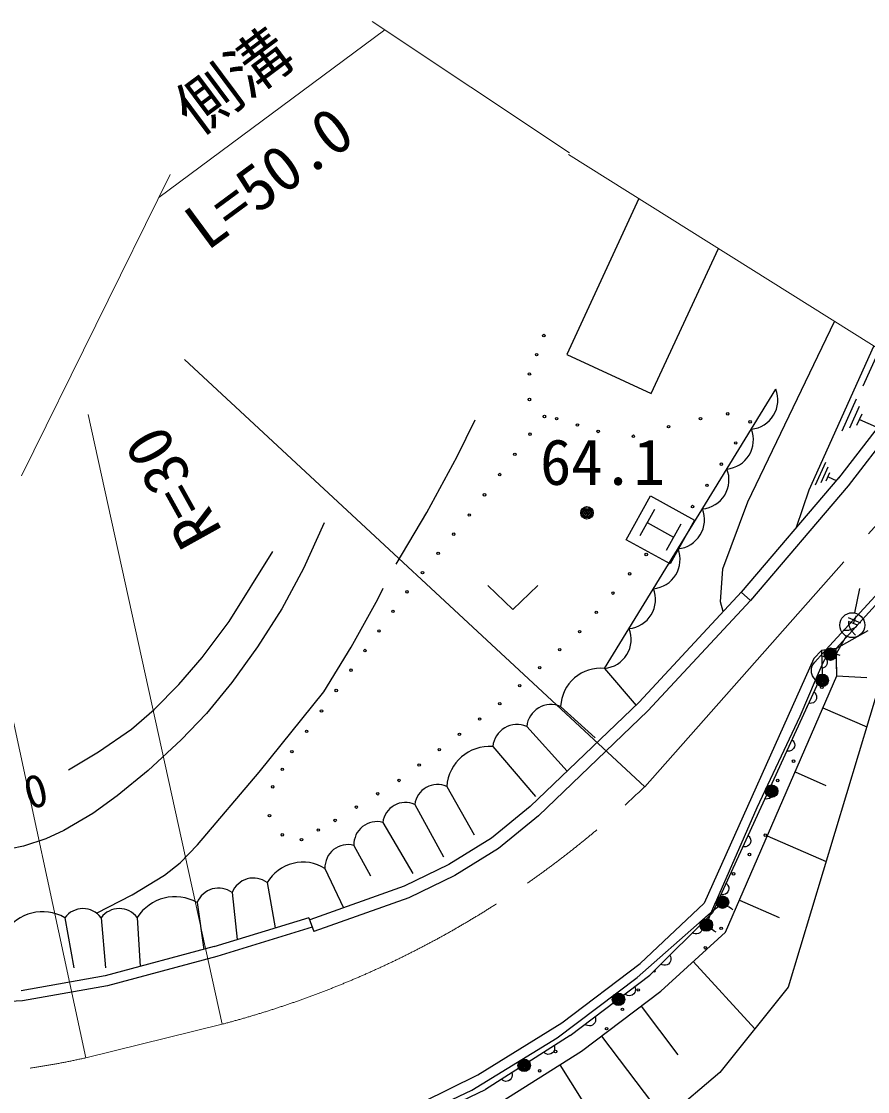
# Model space of a CAD drawing. Units: millimetres, scale not verified. Extents: x 40000 to 680000, y 20000 to 380000.
# Drawn here: x 511361 to 545163, y 270025 to 312784 of the extents above; entities that cross this region are included whole.
import ezdxf
from ezdxf.enums import TextEntityAlignment as Align

# ---------------------------------------------------------------- set-up
doc = ezdxf.new("R2010")
doc.units = ezdxf.units.MM
doc.header["$LTSCALE"] = 1000
doc.linetypes.add('CHAIN', pattern=[18.5, 12, -1.5, 3.5, -1.5])
for name, color, linetype, lineweight in [('M-BGD', 7, 'Continuous', 25), ('M-BMK', 2, 'CHAIN', 13), ('M-BMK-HTXT', 7, 'Continuous', 13), ('M-BMK-LINE', 2, 'Continuous', 13)]:
    doc.layers.add(name, color=color, linetype=linetype, lineweight=lineweight)
doc.styles.add('ＭＳ ゴシック', font='')
doc.styles.get('ＭＳ ゴシック').set_extended_font_data('MS Gothic')

msp = doc.modelspace()

# ---------------------------------------------------------------- linework, layer by layer
at = {"layer": 'M-BGD'}
for p, q in [((536027, 305706), (533148, 299480)), ((536522, 297919), (539201, 303712)), ((540376, 293589), (543838, 300799)), ((542831, 294068), (545417, 299807)), ((544988, 298227), (545686, 299777)), ((533148, 299480), (536522, 297919)), ((547200, 298687), (543995, 294537)), ((534658, 286932), (541498, 298086)), ((547606, 298432), (544390, 294231)), ((544145, 296424), (544720, 297700)), ((544832, 297404), (544441, 296536)), ((528762, 295397), (529491, 296863)), ((544737, 296648), (544944, 297108)), ((544841, 296878), (545504, 296579)), ((527554, 293157), (528762, 295397)), ((543086, 294268), (543497, 295179)), ((543577, 294968), (543298, 294348)), ((543509, 294428), (543657, 294756)), ((544010, 294556), (540110, 289977)), ((544390, 294231), (540491, 289653)), ((543583, 294592), (543914, 294443)), ((535523, 292077), (536493, 293826)), ((536493, 293826), (538242, 292855)), ((542320, 292571), (542831, 294068)), ((539386, 290914), (540376, 293589)), ((526328, 291093), (527554, 293157)), ((536649, 293282), (536067, 292233)), ((523450, 292754), (522623, 290931)), ((536358, 292757), (537407, 292175)), ((537698, 292700), (537116, 291650)), ((538242, 292855), (537272, 291107)), ((537272, 291107), (535523, 292077)), ((519664, 288806), (521408, 291604)), ((522623, 290931), (521766, 289313)), ((539284, 289587), (539386, 290914)), ((543903, 287731), (546425, 290505)), ((525602, 289703), (525811, 290134)), ((529991, 290248), (530992, 289289)), ((530992, 289289), (531991, 290249)), ((540125, 289993), (536032, 285586)), ((540110, 289977), (540491, 289653)), ((544651, 289151), (544849, 290131)), ((524538, 287777), (525602, 289703)), ((540491, 289653), (536388, 285235)), ((539395, 289208), (539284, 289587)), ((521766, 289313), (520795, 287796)), ((518580, 287366), (519664, 288806)), ((544385, 288961), (544879, 288760)), ((544704, 289033), (544581, 288732)), ((544306, 288225), (543815, 287354)), ((543903, 287731), (545187, 288451)), ((520795, 287796), (519762, 286376)), ((523446, 286002), (524538, 287777)), ((517654, 286293), (518580, 287366)), ((543325, 287652), (543011, 287335)), ((543903, 287731), (543325, 287652)), ((543325, 287652), (543351, 286722)), ((543389, 287556), (543495, 287670)), ((543938, 286634), (543903, 287731)), ((534658, 286932), (535912, 285457)), ((543011, 287335), (538632, 277555)), ((543351, 286722), (538966, 277167)), ((539486, 276400), (543938, 286634)), ((545723, 286557), (541995, 274193)), ((543123, 286553), (543203, 286737)), ((543938, 286634), (545139, 286569)), ((516667, 285294), (517654, 286293)), ((519762, 286376), (518749, 285138)), ((520864, 282782), (523446, 286002)), ((515757, 284510), (516667, 285294)), ((536032, 285586), (531688, 281419)), ((536388, 285235), (532020, 281044)), ((532902, 285415), (534280, 284157)), ((543381, 285355), (545131, 284593)), ((518749, 285138), (517748, 284073)), ((514447, 283598), (515757, 284510)), ((531545, 284616), (533157, 282828)), ((517748, 284073), (516426, 282852)), ((513240, 282885), (514447, 283598)), ((530188, 283817), (531895, 281813)), ((516426, 282852), (515185, 281838)), ((518396, 279882), (520864, 282782)), ((542268, 282796), (543499, 282261)), ((528352, 282219), (529443, 280279)), ((515185, 281838), (514209, 281139)), ((527075, 281500), (528217, 279410)), ((531688, 281419), (530133, 280147)), ((514209, 281139), (513059, 280455)), ((532020, 281044), (530424, 279739)), ((525798, 280781), (526991, 278745)), ((512332, 280121), (511441, 279836)), ((513059, 280455), (512332, 280121)), ((530133, 280147), (528433, 279098)), ((541155, 280238), (543509, 279214)), ((511441, 279836), (509858, 279499)), ((517698, 279168), (518396, 279882)), ((524641, 279862), (525305, 278642)), ((530424, 279739), (528674, 278659)), ((517071, 278667), (517698, 279168)), ((523483, 278944), (524232, 277364)), ((528433, 279098), (526649, 278233)), ((515787, 277886), (517071, 278667)), ((521179, 278374), (521504, 276563)), ((528674, 278659), (526842, 277771)), ((519781, 277974), (519980, 276097)), ((526649, 278233), (522876, 276894)), ((514363, 277156), (515787, 277886)), ((518384, 277574), (518647, 275705)), ((526842, 277771), (523043, 276422)), ((536077, 275139), (538632, 277555)), ((539057, 277510), (539138, 277693)), ((540042, 277679), (541636, 276986)), ((536461, 274675), (538966, 277167)), ((513095, 276973), (513460, 274973)), ((514542, 276974), (514722, 274973)), ((515989, 276975), (516102, 275025)), ((522847, 276974), (519046, 275812)), ((522847, 276974), (523043, 276422)), ((538555, 276868), (538705, 277001)), ((522981, 276597), (519163, 275429)), ((536904, 274037), (539486, 276400)), ((519059, 275816), (514708, 274648)), ((519163, 275429), (514795, 274257)), ((532947, 272773), (536077, 275139)), ((538195, 275219), (540657, 272528)), ((514708, 274648), (511354, 274052)), ((533281, 272266), (536461, 274675)), ((514795, 274257), (511400, 273654)), ((541995, 274193), (539263, 270794)), ((533741, 271636), (536904, 274037)), ((511400, 273654), (507597, 273453)), ((536113, 273437), (537586, 271496)), ((529599, 270694), (532947, 272773)), ((533281, 272266), (529897, 270112)), ((534532, 272237), (537054, 268915)), ((530276, 269453), (533741, 271636)), ((525989, 268924), (529599, 270694)), ((532875, 271091), (534285, 268852)), ((539263, 270794), (534981, 267153)), ((526271, 268378), (529897, 270112))]:
    msp.add_line(p, q, dxfattribs=at)
for points in [[(543495, 287670), (546225, 290645), (548872, 293673), (550991, 296306)], [(544182, 288460), (544408, 288466), (544579, 288522), (544688, 288584), (544762, 288659), (544401, 288806), (544399, 288701), (544434, 288582), (544503, 288448), (544675, 288260)], [(543081, 286481), (543020, 286551), (542965, 286642), (542928, 286750), (542919, 286837), (542925, 286940), (542955, 287038), (542997, 287118), (543051, 287187), (543389, 287556)], [(543203, 286737), (543401, 287196), (543450, 287284), (543508, 287356), (543590, 287419), (543675, 287464), (543776, 287491), (543873, 287501), (543977, 287483), (544058, 287457)], [(543331, 287437), (543389, 287419), (543439, 287390), (543495, 287344), (543527, 287290), (543546, 287232), (543548, 287155), (543532, 287095), (543504, 287039), (543450, 286989), (543402, 286958), (543345, 286937)], [(539138, 277693), (540749, 281375), (542464, 285027), (543123, 286553)], [(543017, 285994), (543061, 285952), (543093, 285904), (543123, 285838), (543127, 285776), (543119, 285715), (543086, 285644), (543046, 285598), (542996, 285561), (542926, 285539), (542869, 285533), (542809, 285539)], [(542140, 284083), (542184, 284041), (542216, 283993), (542246, 283927), (542250, 283865), (542242, 283804), (542209, 283733), (542169, 283687), (542119, 283650), (542048, 283628), (541992, 283622), (541932, 283628)], [(541263, 282172), (541307, 282130), (541339, 282082), (541369, 282016), (541373, 281954), (541365, 281893), (541332, 281822), (541292, 281776), (541242, 281739), (541171, 281717), (541114, 281711), (541054, 281717)], [(540386, 280261), (540430, 280219), (540462, 280171), (540492, 280105), (540496, 280042), (540487, 279982), (540455, 279911), (540415, 279865), (540364, 279828), (540294, 279806), (540237, 279800), (540177, 279806)], [(539509, 278350), (539553, 278308), (539584, 278260), (539615, 278194), (539619, 278131), (539610, 278071), (539578, 278000), (539538, 277954), (539487, 277917), (539417, 277895), (539360, 277889), (539300, 277895)], [(539115, 276393), (539034, 276439), (538952, 276508), (538883, 276599), (538846, 276677), (538819, 276777), (538814, 276879), (538829, 276969), (538857, 277052), (539057, 277510)], [(538705, 277001), (539080, 277331), (539162, 277390), (539246, 277430), (539347, 277452), (539442, 277457), (539546, 277438), (539638, 277405), (539724, 277345), (539786, 277286)], [(514108, 265514), (518084, 266030), (521962, 266990), (525709, 268351), (529350, 270077), (532756, 272175), (535958, 274582), (538555, 276868)], [(538517, 276720), (538543, 276666), (538556, 276610), (538561, 276537), (538544, 276477), (538514, 276423), (538459, 276369), (538405, 276340), (538345, 276322), (538272, 276327), (538216, 276340), (538162, 276368)], [(537264, 275474), (537290, 275419), (537304, 275364), (537309, 275291), (537291, 275231), (537262, 275177), (537207, 275123), (537153, 275094), (537092, 275076), (537019, 275081), (536963, 275094), (536910, 275122)], [(535865, 274224), (535884, 274166), (535889, 274109), (535884, 274036), (535859, 273979), (535822, 273930), (535761, 273883), (535703, 273862), (535641, 273852), (535569, 273867), (535516, 273887), (535466, 273922)], [(534275, 273019), (534294, 272962), (534299, 272905), (534295, 272832), (534269, 272775), (534233, 272726), (534171, 272679), (534113, 272657), (534051, 272648), (533979, 272662), (533926, 272683), (533876, 272718)], [(532646, 271862), (532660, 271803), (532660, 271746), (532650, 271674), (532620, 271619), (532579, 271573), (532514, 271531), (532455, 271514), (532393, 271510), (532322, 271530), (532270, 271555), (532224, 271594)], [(530953, 270785), (530967, 270726), (530968, 270669), (530958, 270597), (530928, 270542), (530887, 270496), (530822, 270454), (530763, 270437), (530701, 270433), (530630, 270453), (530578, 270478), (530532, 270517)]]:
    msp.add_lwpolyline(points, dxfattribs=at)
for centre, radius in [((532229, 300232), 50), ((531942, 299466), 50), ((531655, 298699), 50), ((531655, 297677), 50), ((532254, 296997), 50), ((532741, 296911), 50), ((538490, 296913), 50), ((539576, 297105), 50), ((540470, 296786), 50), ((531680, 296294), 50), ((533572, 296656), 50), ((534402, 296401), 50), ((537213, 296594), 50), ((535808, 296210), 50), ((539896, 295940), 50), ((531073, 295486), 50), ((539321, 295093), 50), ((530466, 294678), 50), ((538747, 294247), 50), ((529859, 293870), 50), ((533954, 293147), 250), ((533954, 293147), 200), ((538172, 293400), 50), ((529252, 293061), 50), ((533954, 293147), 150), ((533954, 293147), 100), ((533954, 293147), 50), ((533954, 293147), 10), ((528629, 292295), 50), ((528007, 291528), 50), ((536321, 291483), 50), ((527385, 290761), 50), ((535656, 290713), 50), ((526762, 289994), 50), ((534991, 289942), 50), ((526204, 289212), 50), ((534326, 289171), 50), ((544552, 288661), 498), ((525645, 288429), 50), ((533661, 288400), 50), ((525086, 287646), 50), ((532863, 287682), 50), ((543678, 287502), 249), ((543678, 287502), 220), ((543678, 287502), 191), ((543678, 287502), 161), ((543678, 287502), 132), ((543678, 287502), 97.5), ((543678, 287502), 67.5), ((543678, 287502), 38.8), ((543678, 287502), 7.5), ((524528, 286864), 50), ((532065, 286963), 50), ((543352, 286455), 249), ((543352, 286455), 220), ((543352, 286455), 191), ((543352, 286455), 161), ((543352, 286455), 132), ((543352, 286455), 97.5), ((543352, 286455), 67.5), ((543352, 286455), 38.8), ((523937, 286049), 50), ((531267, 286244), 50), ((543335, 286180), 49.8), ((543352, 286455), 7.5), ((523347, 285234), 50), ((530469, 285525), 50), ((529664, 284911), 50), ((522756, 284420), 50), ((528859, 284298), 50), ((522166, 283605), 50), ((528055, 283684), 50), ((527250, 283071), 50), ((542206, 283226), 49.8), ((521783, 282902), 50), ((521400, 282200), 50), ((526446, 282457), 50), ((541331, 282029), 249), ((541331, 282029), 220), ((541331, 282029), 191), ((541572, 282453), 49.8), ((525594, 281925), 50), ((541331, 282029), 161), ((541331, 282029), 132), ((541331, 282029), 97.5), ((541331, 282029), 67.5), ((541331, 282029), 38.8), ((541331, 282029), 7.5), ((524743, 281392), 50), ((521273, 281050), 50), ((523221, 280476), 50), ((523892, 280859), 50), ((521784, 280284), 50), ((522550, 280092), 50), ((541077, 280272), 49.8), ((540443, 279499), 49.8), ((539809, 278726), 49.8), ((539366, 277593), 249), ((539366, 277593), 220), ((539366, 277593), 191), ((539366, 277593), 161), ((539366, 277593), 132), ((539366, 277593), 97.5), ((539366, 277593), 67.5), ((539366, 277593), 38.8), ((539366, 277593), 7.5), ((538719, 276682), 249), ((538719, 276682), 220), ((538719, 276682), 191), ((538719, 276682), 161), ((538719, 276682), 132), ((538719, 276682), 97.5), ((538719, 276682), 67.5), ((538719, 276682), 38.8), ((538719, 276682), 7.5), ((539314, 276545), 49.8), ((538680, 275772), 49.8), ((536004, 274086), 49.8), ((535211, 273709), 249), ((535211, 273709), 220), ((535211, 273709), 191), ((535211, 273709), 161), ((535211, 273709), 132), ((535211, 273709), 97.5), ((535211, 273709), 67.5), ((535211, 273709), 38.8), ((535211, 273709), 7.5), ((535370, 273313), 49.8), ((534736, 272540), 49.8), ((532695, 271627), 49.8), ((531442, 271073), 249), ((531442, 271073), 220), ((531442, 271073), 191), ((531442, 271073), 161), ((531442, 271073), 132), ((531442, 271073), 97.5), ((531442, 271073), 67.5), ((531442, 271073), 38.8), ((531442, 271073), 7.5), ((532061, 270854), 49.8)]:
    msp.add_circle(centre, radius, dxfattribs=at)
for centre, radius, start, end in [((540412, 297656), 1168, 275.3501, 21.6103), ((539435, 296063), 1168, 275.3501, 21.6103), ((538458, 294469), 1168, 275.3501, 21.6103), ((537481, 292876), 1168, 275.3501, 21.6103), ((536504, 291282), 1168, 275.3501, 21.6103), ((535526, 289689), 1168, 275.3501, 21.6103), ((534549, 288096), 1168, 275.3501, 21.6103), ((534497, 285344), 1597, 84.2198, 177.4574), ((543969, 286953), 49.8, 149.1922, 214.4187), ((532523, 284506), 984, 67.3589, 173.6192), ((542701, 285407), 49.8, 303.6663, 7.0247), ((531166, 283707), 984, 67.3589, 173.6192), ((542840, 284000), 49.8, 130.5543, 182.4261), ((530078, 282090), 1730, 86.355, 175.7102), ((527984, 281381), 916, 66.2512, 172.5113), ((526706, 280662), 916, 66.2512, 172.5113), ((525564, 279888), 924, 75.3115, 181.5717), ((524407, 278969), 924, 75.3115, 181.5717), ((522609, 277533), 1659, 58.2036, 149.5631), ((520630, 277650), 908, 52.8388, 159.099), ((519233, 277250), 908, 52.8388, 159.099), ((517496, 276039), 1774, 59.9614, 148.1581), ((512207, 275438), 1774, 59.9614, 148.1581), ((513819, 276431), 904, 36.8934, 143.1536), ((515266, 276432), 904, 36.8934, 143.1536), ((536639, 274860), 49.8, 231.0396, 38.6581)]:
    msp.add_arc(centre, radius, start, end, dxfattribs=at)
at = {"layer": 'M-BMK'}
for p, q in [((536258, 282208), (549045, 296654)), ((513938, 271376), (519384, 272720))]:
    msp.add_line(p, q, dxfattribs=at)
for centre, radius, start, end in [((509658, 309764), 38300, 284.7104, 313.9876), ((507366, 300647), 30000, 242.986, 282.6554)]:
    msp.add_arc(centre, radius, start, end, dxfattribs=at)
at = {"layer": 'M-BMK-HTXT'}
for p, q in [((516850, 305748), (525882, 312443)), ((511368, 294621), (517303, 306669)), ((507679, 300367), (513938, 271376)), ((517874, 299274), (536258, 282208)), ((519384, 272720), (514022, 297072))]:
    msp.add_line(p, q, dxfattribs=at)
at = {"layer": 'M-BMK-LINE'}
for p, q in [((525371, 312784), (533256, 307532)), ((533216, 307472), (548907, 297615))]:
    msp.add_line(p, q, dxfattribs=at)

# ---------------------------------------------------------------- texts
at = {"layer": 'M-BGD', "style": 'ＭＳ ゴシック'}
msp.add_text('R=30', height=1833, rotation=119.1, dxfattribs=at).set_placement((519896, 292683), align=Align.BOTTOM_LEFT)
msp.add_text('64.1', height=1833, dxfattribs=at).set_placement((532079, 293715), align=Align.BOTTOM_LEFT)
at = {"layer": 'M-BGD', "insert": (509998, 280801), "char_height": 1320, "attachment_point": 7, "rotation": 15.3, "style": 'ＭＳ ゴシック'}
msp.add_mtext('\\T1.94;70', dxfattribs=at)
at = {"layer": 'M-BMK-HTXT', "style": 'ＭＳ ゴシック'}
for s, rotation, p in [('側溝', 36.7, (518705, 307741)), ('L=50.0', 36.4, (519101, 303142))]:
    msp.add_text(s, height=1833, rotation=rotation, dxfattribs=at).set_placement(p, align=Align.BOTTOM_LEFT)

doc.saveas('drawing.dxf')
